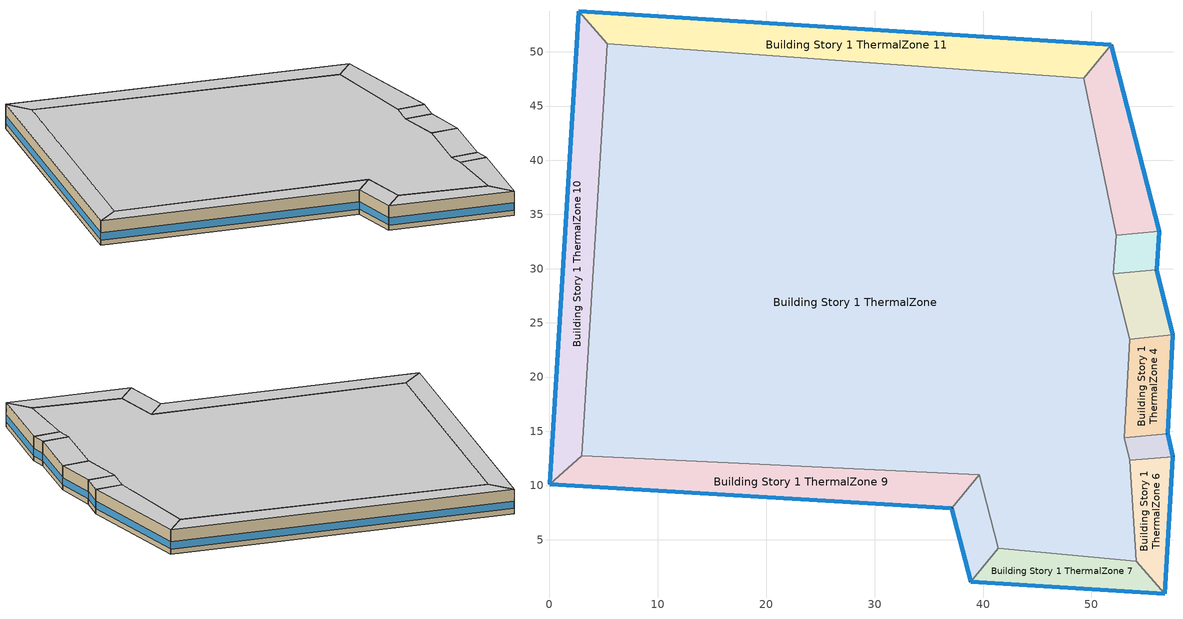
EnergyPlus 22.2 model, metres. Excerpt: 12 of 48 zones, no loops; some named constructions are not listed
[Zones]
Building Story 1 ThermalZone
 floor ground (Typical Insulated Carpeted 8in Slab Floor): 49.28,47.56 52.29,33.07 52.03,29.52 53.54,23.5 53.04,14.41 53.54,12.31 54.12,2.99 41.4,4.2 39.64,10.97 2.99,12.76 5.33,50.75 z0
 wall adiabatic (Typical Interior Wall): 2.99,12.76 39.64,10.97 41.4,4.2 54.12,2.99 53.54,12.31 53.04,14.41 53.54,23.5 52.03,29.52 52.29,33.07 49.28,47.56 5.33,50.75 2.99,12.76 z0:3.6
 ceiling adiabatic (Typical Interior Ceiling): 5.33,50.75 2.99,12.76 39.64,10.97 41.4,4.2 54.12,2.99 53.54,12.31 53.04,14.41 53.54,23.5 52.03,29.52 52.29,33.07 49.28,47.56 z3.6
Building Story 1 ThermalZone 1
 floor ground (Typical Insulated Carpeted 8in Slab Floor): 51.83,50.64 56.27,33.43 52.29,33.07 49.28,47.56 z0
 wall outside (Typical Insulated Steel Framed Exterior Wall R-12.99): 56.27,33.43 51.83,50.64 z0:3.6
 wall adiabatic (Typical Interior Wall): 51.83,50.64 49.28,47.56 52.29,33.07 56.27,33.43 z0:3.6
 window (U 0.55 SHGC 0.25): 56.26,33.45 51.84,50.62 z0.76:1.85
 ceiling adiabatic (Typical Interior Ceiling): 49.28,47.56 52.29,33.07 56.27,33.43 51.83,50.64 z3.6
Building Story 1 ThermalZone 10
 floor ground (Typical Insulated Carpeted 8in Slab Floor): 0,10.11 2.68,53.75 5.33,50.75 2.99,12.76 z0
 wall outside (Typical Insulated Steel Framed Exterior Wall R-12.99): 2.68,53.75 0,10.11 z0:3.6
 wall adiabatic (Typical Interior Wall): 0,10.11 2.99,12.76 5.33,50.75 2.68,53.75 z0:3.6
 window (U 0.55 SHGC 0.25): 2.68,53.73 0,10.13 z0.76:1.84
 ceiling adiabatic (Typical Interior Floor): 2.99,12.76 5.33,50.75 2.68,53.75 0,10.11 z3.6
Building Story 1 ThermalZone 11
 floor ground (Typical Insulated Carpeted 8in Slab Floor): 2.68,53.75 51.83,50.64 49.28,47.56 5.33,50.75 z0
 wall outside (Typical Insulated Steel Framed Exterior Wall R-12.99): 51.83,50.64 2.68,53.75 z0:3.6
 wall adiabatic (Typical Interior Wall): 2.68,53.75 5.33,50.75 49.28,47.56 51.83,50.64 z0:3.6
 window (U 0.55 SHGC 0.25): 51.81,50.65 2.7,53.75 z0.76:1.84
 ceiling adiabatic (Typical Interior Floor): 5.33,50.75 49.28,47.56 51.83,50.64 2.68,53.75 z3.6
Building Story 1 ThermalZone 2
 floor ground (Typical Insulated Carpeted 8in Slab Floor): 56.27,33.43 56.02,29.88 52.03,29.52 52.29,33.07 z0
 wall outside (Typical Insulated Steel Framed Exterior Wall R-12.99): 56.02,29.88 56.27,33.43 z0:3.6
 wall adiabatic (Typical Interior Wall): 56.27,33.43 52.29,33.07 52.03,29.52 56.02,29.88 z0:3.6
 window (U 0.55 SHGC 0.25): 56.02,29.9 56.27,33.4 z0.76:1.86
 ceiling adiabatic (Typical Interior Ceiling): 52.29,33.07 52.03,29.52 56.02,29.88 56.27,33.43 z3.6
Building Story 1 ThermalZone 3
 floor ground (Typical Insulated Carpeted 8in Slab Floor): 56.02,29.88 57.53,23.88 53.54,23.5 52.03,29.52 z0
 wall outside (Typical Insulated Steel Framed Exterior Wall R-12.99): 57.53,23.88 56.02,29.88 z0:3.6
 wall adiabatic (Typical Interior Wall): 56.02,29.88 52.03,29.52 53.54,23.5 57.53,23.88 z0:3.6
 window (U 0.55 SHGC 0.25): 57.52,23.9 56.03,29.85 z0.76:1.85
 ceiling adiabatic (Typical Interior Floor): 52.03,29.52 53.54,23.5 57.53,23.88 56.02,29.88 z3.6
Building Story 1 ThermalZone 4
 floor ground (Typical Insulated Carpeted 8in Slab Floor): 57.53,23.88 57.02,14.77 53.04,14.41 53.54,23.5 z0
 wall outside (Typical Insulated Steel Framed Exterior Wall R-12.99): 57.02,14.77 57.53,23.88 z0:3.6
 wall adiabatic (Typical Interior Wall): 57.53,23.88 53.54,23.5 53.04,14.41 57.02,14.77 z0:3.6
 window (U 0.55 SHGC 0.25): 57.03,14.8 57.52,23.85 z0.76:1.85
 ceiling adiabatic (Typical Interior Floor): 53.54,23.5 53.04,14.41 57.02,14.77 57.53,23.88 z3.6
Building Story 1 ThermalZone 5
 floor ground (Typical Insulated Carpeted 8in Slab Floor): 57.02,14.77 57.53,12.66 53.54,12.31 53.04,14.41 z0
 wall outside (Typical Insulated Steel Framed Exterior Wall R-12.99): 57.53,12.66 57.02,14.77 z0:3.6
 wall adiabatic (Typical Interior Wall): 57.02,14.77 53.04,14.41 53.54,12.31 57.53,12.66 z0:3.6
 window (U 0.55 SHGC 0.25): 57.52,12.69 57.03,14.75 z0.76:1.87
 ceiling adiabatic (Typical Interior Floor): 53.04,14.41 53.54,12.31 57.53,12.66 57.02,14.77 z3.6
Building Story 1 ThermalZone 6
 floor ground (Typical Insulated Carpeted 8in Slab Floor): 57.53,12.66 56.77,0 54.12,2.99 53.54,12.31 z0
 wall outside (Typical Insulated Steel Framed Exterior Wall R-12.99): 56.77,0 57.53,12.66 z0:3.6
 wall adiabatic (Typical Interior Wall): 57.53,12.66 53.54,12.31 54.12,2.99 56.77,0 z0:3.6
 window (U 0.55 SHGC 0.25): 56.77,0.03 57.52,12.64 z0.76:1.85
 ceiling adiabatic (Typical Interior Floor): 53.54,12.31 54.12,2.99 56.77,0 57.53,12.66 z3.6
Building Story 1 ThermalZone 7
 floor ground (Typical Insulated Carpeted 8in Slab Floor): 56.77,0 38.85,1.11 41.4,4.2 54.12,2.99 z0
 wall outside (Typical Insulated Steel Framed Exterior Wall R-12.99): 38.85,1.11 56.77,0 z0:3.6
 wall adiabatic (Typical Interior Wall): 56.77,0 54.12,2.99 41.4,4.2 38.85,1.11 z0:3.6
 window (U 0.55 SHGC 0.25): 38.88,1.11 56.75,0 z0.76:1.85
 ceiling adiabatic (Typical Interior Floor): 54.12,2.99 41.4,4.2 38.85,1.11 56.77,0 z3.6
Building Story 1 ThermalZone 8
 floor ground (Typical Insulated Carpeted 8in Slab Floor): 38.85,1.11 37.09,7.89 39.64,10.97 41.4,4.2 z0
 wall outside (Typical Insulated Steel Framed Exterior Wall R-12.99): 37.09,7.89 38.85,1.11 z0:3.6
 wall adiabatic (Typical Interior Wall): 38.85,1.11 41.4,4.2 39.64,10.97 37.09,7.89 z0:3.6
 window (U 0.55 SHGC 0.25): 37.1,7.86 38.85,1.14 z0.76:1.85
 ceiling adiabatic (Typical Interior Floor): 41.4,4.2 39.64,10.97 37.09,7.89 38.85,1.11 z3.6
Building Story 1 ThermalZone 9
 floor ground (Typical Insulated Carpeted 8in Slab Floor): 37.09,7.89 0,10.11 2.99,12.76 39.64,10.97 z0
 wall outside (Typical Insulated Steel Framed Exterior Wall R-12.99): 0,10.11 37.09,7.89 z0:3.6
 wall adiabatic (Typical Interior Wall): 37.09,7.89 39.64,10.97 2.99,12.76 0,10.11 z0:3.6
 window (U 0.55 SHGC 0.25): 0.03,10.1 37.07,7.89 z0.76:1.84
 ceiling adiabatic (Typical Interior Floor): 39.64,10.97 2.99,12.76 0,10.11 37.09,7.89 z3.6
[Building]
bld_2: Terrain=City
[Site:Location]
Jack Northrop Fld H_CA_USA: Latitude {deg}=41.313; Longitude {deg}=-105.585; Time Zone {hr}=-8; Elevation {m}=21
[Site:GroundTemperature:FCfactorMethod]
January Ground Temperature {C}=18.8; February Ground Temperature {C}=14.3; March Ground Temperature {C}=13.6; April Ground Temperature {C}=13.2; May Ground Temperature {C}=13.3; June Ground Temperature {C}=12.6; July Ground Temperature {C}=15.3; August Ground Temperature {C}=15.6; September Ground Temperature {C}=17.7; October Ground Temperature {C}=19.4; November Ground Temperature {C}=19.7; December Ground Temperature {C}=18.5
[Site:WaterMainsTemperature]
Calculation Method=Correlation; Annual Average Outdoor Air Temperature {C}=8.96667; Maximum Difference In Monthly Average Outdoor Air Temperatures {deltaC}=26.2
[SizingPeriod:DesignDay] Day of Month=21; Dry-Bulb Temperature Range Modifier Type=DefaultMultipliers; Humidity Condition Type=Wetbulb; Barometric Pressure {Pa}=98769; Rain Indicator=No; Snow Indicator=No; Daylight Saving Time Indicator=No; Begin Environment Reset Mode=FullResetAtBeginEnvironment
Name | Month | Day Type | Maximum Dry-Bulb Temperature {C} | Daily Dry-Bulb Temperature Range {deltaC} | Wetbulb or DewPoint at Maximum Dry-Bulb {C} | Wind Speed {m/s} | Wind Direction {deg} | Solar Model Indicator | ASHRAE Clear Sky Optical Depth for Beam Irradiance (taub) | ASHRAE Clear Sky Optical Depth for Diffuse Irradiance (taud) | Sky Clearness
Buffalo Niagara Intl Ap Ann Clg .4% Condns DB=>MWB 1 | 7 | SummerDesignDay | 30.3 | 9.3 | 21.8 | 5.7 | 240 | ASHRAETau | 0.462 | 2.001
Buffalo Niagara Intl Ap Ann Clg .4% Condns WB=>MDB 1 | 7 | SummerDesignDay | 27.8 | 9.3 | 23.8 | 5.7 | 240 | ASHRAETau | 0.462 | 2.001
Buffalo Niagara Intl Ap Ann Htg 99.6% Condns DB 1 | 1 | WinterDesignDay | -16.3 | 0 | -16.3 | 5.1 | 270 | ASHRAEClearSky |  |  | 0
[Material] Thermal Absorptance=0.9; Solar Absorptance=0.7
Name | Roughness | Thickness {m} | Conductivity {W/m-K} | Density {kg/m3} | Specific Heat {J/kg-K} | Visible Absorptance
100mm Normalweight concrete floor | MediumRough | 0.1016 | 2.31045 | 2322 | 832.557 | 0.7
25mm Stucco | Smooth | 0.0254 | 0.72 | 1856 | 840 | 0.7
5/8 in. Gypsum Board | MediumSmooth | 0.0159 | 0.16 | 800 | 1090 | 0.7
8 in. Normalweight Concrete Floor | MediumRough | 0.2032 | 2.31 | 2322 | 832 | 0.7
G01 13mm gypsum board | Smooth | 0.0127 | 0.160031 | 800.001 | 1090.73 | 0.5
[Material:NoMass] Roughness=Smooth; Thermal Absorptance=0.9; Solar Absorptance=0.7
Name | Thermal Resistance {m2-K/W} | Visible Absorptance
CP02 CARPET PAD; Typical Carpet Pad | 0.21648 | 0.8
Typical Insulation R-10.81 | 1.90342 | 0.7
[WindowMaterial:Gas]
Gap_1_W_0_0032: Gas Type=Air; Thickness {m}=0.0032
[WindowMaterial:Glazing] Optical Data Type=SpectralAverage; Infrared Transmittance at Normal Incidence=0; Back Side Infrared Hemispherical Emissivity=0.84; Conductivity {W/m-K}=1; Dirt Correction Factor for Solar and Visible Transmittance=1; Solar Diffusing=No
Name | Thickness {m} | Solar Transmittance at Normal Incidence | Front Side Solar Reflectance at Normal Incidence | Back Side Solar Reflectance at Normal Incidence | Visible Transmittance at Normal Incidence | Front Side Visible Reflectance at Normal Incidence | Back Side Visible Reflectance at Normal Incidence | Front Side Infrared Hemispherical Emissivity
Glass_2022F_LayerAvg | 0.0039 | 0.355897 | 0.394095 | 0.265645 | 0.677694 | 0.042734 | 0.05547 | 0.046
Glass_2175_LayerAvg | 0.0086 | 0.167758 | 0.217606 | 0.437978 | 0.416044 | 0.078729 | 0.10654 | 0.84
[Construction]
Typical Insulated Carpeted 8in Slab Floor: 8 in. Normalweight Concrete Floor, Typical Carpet Pad
Typical Insulated Steel Framed Exterior Wall R-12.99: 25mm Stucco, 5/8 in. Gypsum Board, Typical Insulation R-10.81, 5/8 in. Gypsum Board
Typical Interior Ceiling: CP02 CARPET PAD, 100mm Normalweight concrete floor
Typical Interior Floor: 100mm Normalweight concrete floor, CP02 CARPET PAD
Typical Interior Wall: G01 13mm gypsum board, G01 13mm gypsum board
U 0.55 SHGC 0.25: Glass_2175_LayerAvg, Gap_1_W_0_0032, Glass_2022F_LayerAvg
[Zone] Multiplier=1; Part of Total Floor Area=Yes
Building Story 1 ThermalZone; Building Story 1 ThermalZone 1; Building Story 1 ThermalZone 10; Building Story 1 ThermalZone 11; Building Story 1 ThermalZone 2; Building Story 1 ThermalZone 3; Building Story 1 ThermalZone 4; Building Story 1 ThermalZone 5; Building Story 1 ThermalZone 6; Building Story 1 ThermalZone 7; Building Story 1 ThermalZone 8; Building Story 1 ThermalZone 9
[Space] Space Type=Story Ground Blended Space Type
Name | Zone
Building Story 1 Space | Building Story 1 ThermalZone
Building Story 1 Space 1 | Building Story 1 ThermalZone 1
Building Story 1 Space 10 | Building Story 1 ThermalZone 10
Building Story 1 Space 11 | Building Story 1 ThermalZone 11
Building Story 1 Space 2 | Building Story 1 ThermalZone 2
Building Story 1 Space 3 | Building Story 1 ThermalZone 3
Building Story 1 Space 4 | Building Story 1 ThermalZone 4
Building Story 1 Space 5 | Building Story 1 ThermalZone 5
Building Story 1 Space 6 | Building Story 1 ThermalZone 6
Building Story 1 Space 7 | Building Story 1 ThermalZone 7
Building Story 1 Space 8 | Building Story 1 ThermalZone 8
Building Story 1 Space 9 | Building Story 1 ThermalZone 9
[InternalMass] Construction=InteriorFurnishings 1
Name | Zone or ZoneList | Space or SpaceList | Surface Area {m2}
Building Story 1 Space 3 Office OfficeLarge Data Center A  - Story Ground Mass; Building Story 1 Space 3 Office OfficeLarge Data Center C  - Story Ground Mass | Building Story 1 ThermalZone 3 | Building Story 1 Space 3 | 0.0823545
Building Story 1 Space Office OfficeLarge Data Center A  - Story Ground Mass; Building Story 1 Space Office OfficeLarge Data Center C  - Story Ground Mass | Building Story 1 ThermalZone | Building Story 1 Space | 6.37183
Building Story 1 Space 1 Office OfficeLarge Data Center A  - Story Ground Mass; Building Story 1 Space 1 Office OfficeLarge Data Center C  - Story Ground Mass | Building Story 1 ThermalZone 1 | Building Story 1 Space 1 | 0.195594
Building Story 1 Space 2 Office OfficeLarge Data Center A  - Story Ground Mass; Building Story 1 Space 2 Office OfficeLarge Data Center C  - Story Ground Mass | Building Story 1 ThermalZone 2 | Building Story 1 Space 2 | 0.0472072
Building Story 1 Space 6 Office OfficeLarge Data Center A  - Story Ground Mass; Building Story 1 Space 6 Office OfficeLarge Data Center C  - Story Ground Mass | Building Story 1 ThermalZone 6 | Building Story 1 Space 6 | 0.122954
Building Story 1 Space 5 Office OfficeLarge Data Center A  - Story Ground Mass; Building Story 1 Space 5 Office OfficeLarge Data Center C  - Story Ground Mass | Building Story 1 ThermalZone 5 | Building Story 1 Space 5 | 0.0287965
Building Story 1 Space 4 Office OfficeLarge Data Center A  - Story Ground Mass; Building Story 1 Space 4 Office OfficeLarge Data Center C  - Story Ground Mass | Building Story 1 ThermalZone 4 | Building Story 1 Space 4 | 0.121124
Building Story 1 Space 7 Office OfficeLarge Data Center A  - Story Ground Mass; Building Story 1 Space 7 Office OfficeLarge Data Center C  - Story Ground Mass | Building Story 1 ThermalZone 7 | Building Story 1 Space 7 | 0.156379
Building Story 1 Space 8 Office OfficeLarge Data Center A  - Story Ground Mass; Building Story 1 Space 8 Office OfficeLarge Data Center C  - Story Ground Mass | Building Story 1 ThermalZone 8 | Building Story 1 Space 8 | 0.0761754
Building Story 1 Space 9 Office OfficeLarge Data Center A  - Story Ground Mass; Building Story 1 Space 9 Office OfficeLarge Data Center C  - Story Ground Mass | Building Story 1 ThermalZone 9 | Building Story 1 Space 9 | 0.37436
Building Story 1 Space 10 Office OfficeLarge Data Center A  - Story Ground Mass; Building Story 1 Space 10 Office OfficeLarge Data Center C  - Story Ground Mass | Building Story 1 ThermalZone 10 | Building Story 1 Space 10 | 0.38848
Building Story 1 Space 11 Office OfficeLarge Data Center A  - Story Ground Mass; Building Story 1 Space 11 Office OfficeLarge Data Center C  - Story Ground Mass | Building Story 1 ThermalZone 11 | Building Story 1 Space 11 | 0.47531
Building Story 1 Space 3 Office OfficeLarge Data Center B  - Story Ground Mass | Building Story 1 ThermalZone 3 | Building Story 1 Space 3 | 0.572307
Building Story 1 Space Office OfficeLarge Data Center B  - Story Ground Mass | Building Story 1 ThermalZone | Building Story 1 Space | 44.2798
Building Story 1 Space 1 Office OfficeLarge Data Center B  - Story Ground Mass | Building Story 1 ThermalZone 1 | Building Story 1 Space 1 | 1.35924
Building Story 1 Space 2 Office OfficeLarge Data Center B  - Story Ground Mass | Building Story 1 ThermalZone 2 | Building Story 1 Space 2 | 0.328057
Building Story 1 Space 6 Office OfficeLarge Data Center B  - Story Ground Mass | Building Story 1 ThermalZone 6 | Building Story 1 Space 6 | 0.854446
Building Story 1 Space 5 Office OfficeLarge Data Center B  - Story Ground Mass | Building Story 1 ThermalZone 5 | Building Story 1 Space 5 | 0.200116
Building Story 1 Space 4 Office OfficeLarge Data Center B  - Story Ground Mass | Building Story 1 ThermalZone 4 | Building Story 1 Space 4 | 0.841731
Building Story 1 Space 7 Office OfficeLarge Data Center B  - Story Ground Mass | Building Story 1 ThermalZone 7 | Building Story 1 Space 7 | 1.08673
Building Story 1 Space 8 Office OfficeLarge Data Center B  - Story Ground Mass | Building Story 1 ThermalZone 8 | Building Story 1 Space 8 | 0.529366
Building Story 1 Space 9 Office OfficeLarge Data Center B  - Story Ground Mass | Building Story 1 ThermalZone 9 | Building Story 1 Space 9 | 2.60154
Building Story 1 Space 10 Office OfficeLarge Data Center B  - Story Ground Mass | Building Story 1 ThermalZone 10 | Building Story 1 Space 10 | 2.69966
Building Story 1 Space 11 Office OfficeLarge Data Center B  - Story Ground Mass | Building Story 1 ThermalZone 11 | Building Story 1 Space 11 | 3.30308
Building Story 1 Space 3 Office OfficeLarge Main Data Center A  - Story Ground Mass; Building Story 1 Space 3 Office OfficeLarge Main Data Center C  - Story Ground Mass | Building Story 1 ThermalZone 3 | Building Story 1 Space 3 | 0.148063
Building Story 1 Space Office OfficeLarge Main Data Center A  - Story Ground Mass; Building Story 1 Space Office OfficeLarge Main Data Center C  - Story Ground Mass | Building Story 1 ThermalZone | Building Story 1 Space | 11.4557
Building Story 1 Space 1 Office OfficeLarge Main Data Center A  - Story Ground Mass; Building Story 1 Space 1 Office OfficeLarge Main Data Center C  - Story Ground Mass | Building Story 1 ThermalZone 1 | Building Story 1 Space 1 | 0.351652
Building Story 1 Space 2 Office OfficeLarge Main Data Center A  - Story Ground Mass; Building Story 1 Space 2 Office OfficeLarge Main Data Center C  - Story Ground Mass | Building Story 1 ThermalZone 2 | Building Story 1 Space 2 | 0.0848725
Building Story 1 Space 6 Office OfficeLarge Main Data Center A  - Story Ground Mass; Building Story 1 Space 6 Office OfficeLarge Main Data Center C  - Story Ground Mass | Building Story 1 ThermalZone 6 | Building Story 1 Space 6 | 0.221056
Building Story 1 Space 5 Office OfficeLarge Main Data Center A  - Story Ground Mass; Building Story 1 Space 5 Office OfficeLarge Main Data Center C  - Story Ground Mass | Building Story 1 ThermalZone 5 | Building Story 1 Space 5 | 0.0517724
Building Story 1 Space 4 Office OfficeLarge Main Data Center A  - Story Ground Mass; Building Story 1 Space 4 Office OfficeLarge Main Data Center C  - Story Ground Mass | Building Story 1 ThermalZone 4 | Building Story 1 Space 4 | 0.217766
Building Story 1 Space 7 Office OfficeLarge Main Data Center A  - Story Ground Mass; Building Story 1 Space 7 Office OfficeLarge Main Data Center C  - Story Ground Mass | Building Story 1 ThermalZone 7 | Building Story 1 Space 7 | 0.28115
Building Story 1 Space 8 Office OfficeLarge Main Data Center A  - Story Ground Mass; Building Story 1 Space 8 Office OfficeLarge Main Data Center C  - Story Ground Mass | Building Story 1 ThermalZone 8 | Building Story 1 Space 8 | 0.136954
Building Story 1 Space 9 Office OfficeLarge Main Data Center A  - Story Ground Mass; Building Story 1 Space 9 Office OfficeLarge Main Data Center C  - Story Ground Mass | Building Story 1 ThermalZone 9 | Building Story 1 Space 9 | 0.673052
Building Story 1 Space 10 Office OfficeLarge Main Data Center A  - Story Ground Mass; Building Story 1 Space 10 Office OfficeLarge Main Data Center C  - Story Ground Mass | Building Story 1 ThermalZone 10 | Building Story 1 Space 10 | 0.698437
Building Story 1 Space 11 Office OfficeLarge Main Data Center A  - Story Ground Mass; Building Story 1 Space 11 Office OfficeLarge Main Data Center C  - Story Ground Mass | Building Story 1 ThermalZone 11 | Building Story 1 Space 11 | 0.854547
Building Story 1 Space 3 Office OfficeLarge Main Data Center B  - Story Ground Mass | Building Story 1 ThermalZone 3 | Building Story 1 Space 3 | 1.02893
Building Story 1 Space Office OfficeLarge Main Data Center B  - Story Ground Mass | Building Story 1 ThermalZone | Building Story 1 Space | 79.6094
Building Story 1 Space 1 Office OfficeLarge Main Data Center B  - Story Ground Mass | Building Story 1 ThermalZone 1 | Building Story 1 Space 1 | 2.44374
Building Story 1 Space 2 Office OfficeLarge Main Data Center B  - Story Ground Mass | Building Story 1 ThermalZone 2 | Building Story 1 Space 2 | 0.589805
Building Story 1 Space 6 Office OfficeLarge Main Data Center B  - Story Ground Mass | Building Story 1 ThermalZone 6 | Building Story 1 Space 6 | 1.53619
Building Story 1 Space 5 Office OfficeLarge Main Data Center B  - Story Ground Mass | Building Story 1 ThermalZone 5 | Building Story 1 Space 5 | 0.359782
Building Story 1 Space 4 Office OfficeLarge Main Data Center B  - Story Ground Mass | Building Story 1 ThermalZone 4 | Building Story 1 Space 4 | 1.51332
Building Story 1 Space 7 Office OfficeLarge Main Data Center B  - Story Ground Mass | Building Story 1 ThermalZone 7 | Building Story 1 Space 7 | 1.95379
Building Story 1 Space 8 Office OfficeLarge Main Data Center B  - Story Ground Mass | Building Story 1 ThermalZone 8 | Building Story 1 Space 8 | 0.951732
Building Story 1 Space 9 Office OfficeLarge Main Data Center B  - Story Ground Mass | Building Story 1 ThermalZone 9 | Building Story 1 Space 9 | 4.67724
Building Story 1 Space 10 Office OfficeLarge Main Data Center B  - Story Ground Mass | Building Story 1 ThermalZone 10 | Building Story 1 Space 10 | 4.85365
Building Story 1 Space 11 Office OfficeLarge Main Data Center B  - Story Ground Mass | Building Story 1 ThermalZone 11 | Building Story 1 Space 11 | 5.93851
Building Story 1 Space 3 SecondarySchool Auditorium A  - Story Ground Mass; Building Story 1 Space 3 SecondarySchool Auditorium C  - Story Ground Mass | Building Story 1 ThermalZone 3 | Building Story 1 Space 3 | 0.66234
Building Story 1 Space SecondarySchool Auditorium A  - Story Ground Mass; Building Story 1 Space SecondarySchool Auditorium C  - Story Ground Mass | Building Story 1 ThermalZone | Building Story 1 Space | 51.2457
Building Story 1 Space 1 SecondarySchool Auditorium A  - Story Ground Mass; Building Story 1 Space 1 SecondarySchool Auditorium C  - Story Ground Mass | Building Story 1 ThermalZone 1 | Building Story 1 Space 1 | 1.57307
Building Story 1 Space 2 SecondarySchool Auditorium A  - Story Ground Mass; Building Story 1 Space 2 SecondarySchool Auditorium C  - Story Ground Mass | Building Story 1 ThermalZone 2 | Building Story 1 Space 2 | 0.379666
Building Story 1 Space 6 SecondarySchool Auditorium A  - Story Ground Mass; Building Story 1 Space 6 SecondarySchool Auditorium C  - Story Ground Mass | Building Story 1 ThermalZone 6 | Building Story 1 Space 6 | 0.988866
Building Story 1 Space 5 SecondarySchool Auditorium A  - Story Ground Mass; Building Story 1 Space 5 SecondarySchool Auditorium C  - Story Ground Mass | Building Story 1 ThermalZone 5 | Building Story 1 Space 5 | 0.231597
Building Story 1 Space 4 SecondarySchool Auditorium A  - Story Ground Mass; Building Story 1 Space 4 SecondarySchool Auditorium C  - Story Ground Mass | Building Story 1 ThermalZone 4 | Building Story 1 Space 4 | 0.97415
Building Story 1 Space 7 SecondarySchool Auditorium A  - Story Ground Mass; Building Story 1 Space 7 SecondarySchool Auditorium C  - Story Ground Mass | Building Story 1 ThermalZone 7 | Building Story 1 Space 7 | 1.25769
Building Story 1 Space 8 SecondarySchool Auditorium A  - Story Ground Mass; Building Story 1 Space 8 SecondarySchool Auditorium C  - Story Ground Mass | Building Story 1 ThermalZone 8 | Building Story 1 Space 8 | 0.612644
Building Story 1 Space 9 SecondarySchool Auditorium A  - Story Ground Mass; Building Story 1 Space 9 SecondarySchool Auditorium C  - Story Ground Mass | Building Story 1 ThermalZone 9 | Building Story 1 Space 9 | 3.01081
Building Story 1 Space 10 SecondarySchool Auditorium A  - Story Ground Mass; Building Story 1 Space 10 SecondarySchool Auditorium C  - Story Ground Mass | Building Story 1 ThermalZone 10 | Building Story 1 Space 10 | 3.12437
Building Story 1 Space 11 SecondarySchool Auditorium A  - Story Ground Mass; Building Story 1 Space 11 SecondarySchool Auditorium C  - Story Ground Mass | Building Story 1 ThermalZone 11 | Building Story 1 Space 11 | 3.82271
Building Story 1 Space 3 SecondarySchool Auditorium B  - Story Ground Mass | Building Story 1 ThermalZone 3 | Building Story 1 Space 3 | 4.60281
Building Story 1 Space SecondarySchool Auditorium B  - Story Ground Mass | Building Story 1 ThermalZone | Building Story 1 Space | 356.122
Building Story 1 Space 1 SecondarySchool Auditorium B  - Story Ground Mass | Building Story 1 ThermalZone 1 | Building Story 1 Space 1 | 10.9318
Building Story 1 Space 2 SecondarySchool Auditorium B  - Story Ground Mass | Building Story 1 ThermalZone 2 | Building Story 1 Space 2 | 2.63842
Building Story 1 Space 6 SecondarySchool Auditorium B  - Story Ground Mass | Building Story 1 ThermalZone 6 | Building Story 1 Space 6 | 6.87193
Building Story 1 Space 5 SecondarySchool Auditorium B  - Story Ground Mass | Building Story 1 ThermalZone 5 | Building Story 1 Space 5 | 1.60944
Building Story 1 Space 4 SecondarySchool Auditorium B  - Story Ground Mass | Building Story 1 ThermalZone 4 | Building Story 1 Space 4 | 6.76967
Building Story 1 Space 7 SecondarySchool Auditorium B  - Story Ground Mass | Building Story 1 ThermalZone 7 | Building Story 1 Space 7 | 8.74005
Building Story 1 Space 8 SecondarySchool Auditorium B  - Story Ground Mass | Building Story 1 ThermalZone 8 | Building Story 1 Space 8 | 4.25745
Building Story 1 Space 9 SecondarySchool Auditorium B  - Story Ground Mass | Building Story 1 ThermalZone 9 | Building Story 1 Space 9 | 20.923
Building Story 1 Space 10 SecondarySchool Auditorium B  - Story Ground Mass | Building Story 1 ThermalZone 10 | Building Story 1 Space 10 | 21.7122
Building Story 1 Space 11 SecondarySchool Auditorium B  - Story Ground Mass | Building Story 1 ThermalZone 11 | Building Story 1 Space 11 | 26.5652
Building Story 1 Space 3 SecondarySchool Cafeteria A  - Story Ground Mass; Building Story 1 Space 3 SecondarySchool Cafeteria C  - Story Ground Mass | Building Story 1 ThermalZone 3 | Building Story 1 Space 3 | 0.419219
Building Story 1 Space SecondarySchool Cafeteria A  - Story Ground Mass; Building Story 1 Space SecondarySchool Cafeteria C  - Story Ground Mass | Building Story 1 ThermalZone | Building Story 1 Space | 32.4353
Building Story 1 Space 1 SecondarySchool Cafeteria A  - Story Ground Mass; Building Story 1 Space 1 SecondarySchool Cafeteria C  - Story Ground Mass | Building Story 1 ThermalZone 1 | Building Story 1 Space 1 | 0.995654
Building Story 1 Space 2 SecondarySchool Cafeteria A  - Story Ground Mass; Building Story 1 Space 2 SecondarySchool Cafeteria C  - Story Ground Mass | Building Story 1 ThermalZone 2 | Building Story 1 Space 2 | 0.240305
Building Story 1 Space 6 SecondarySchool Cafeteria A  - Story Ground Mass; Building Story 1 Space 6 SecondarySchool Cafeteria C  - Story Ground Mass | Building Story 1 ThermalZone 6 | Building Story 1 Space 6 | 0.625889
Building Story 1 Space 5 SecondarySchool Cafeteria A  - Story Ground Mass; Building Story 1 Space 5 SecondarySchool Cafeteria C  - Story Ground Mass | Building Story 1 ThermalZone 5 | Building Story 1 Space 5 | 0.146586
Building Story 1 Space 4 SecondarySchool Cafeteria A  - Story Ground Mass; Building Story 1 Space 4 SecondarySchool Cafeteria C  - Story Ground Mass | Building Story 1 ThermalZone 4 | Building Story 1 Space 4 | 0.616575
Building Story 1 Space 7 SecondarySchool Cafeteria A  - Story Ground Mass; Building Story 1 Space 7 SecondarySchool Cafeteria C  - Story Ground Mass | Building Story 1 ThermalZone 7 | Building Story 1 Space 7 | 0.796036
Building Story 1 Space 8 SecondarySchool Cafeteria A  - Story Ground Mass; Building Story 1 Space 8 SecondarySchool Cafeteria C  - Story Ground Mass | Building Story 1 ThermalZone 8 | Building Story 1 Space 8 | 0.387765
Building Story 1 Space 9 SecondarySchool Cafeteria A  - Story Ground Mass; Building Story 1 Space 9 SecondarySchool Cafeteria C  - Story Ground Mass | Building Story 1 ThermalZone 9 | Building Story 1 Space 9 | 1.90565
Building Story 1 Space 10 SecondarySchool Cafeteria A  - Story Ground Mass; Building Story 1 Space 10 SecondarySchool Cafeteria C  - Story Ground Mass | Building Story 1 ThermalZone 10 | Building Story 1 Space 10 | 1.97753
Building Story 1 Space 11 SecondarySchool Cafeteria A  - Story Ground Mass; Building Story 1 Space 11 SecondarySchool Cafeteria C  - Story Ground Mass | Building Story 1 ThermalZone 11 | Building Story 1 Space 11 | 2.41953
Building Story 1 Space 3 SecondarySchool Cafeteria B  - Story Ground Mass | Building Story 1 ThermalZone 3 | Building Story 1 Space 3 | 2.91328
Building Story 1 Space SecondarySchool Cafeteria B  - Story Ground Mass | Building Story 1 ThermalZone | Building Story 1 Space | 225.403
Building Story 1 Space 1 SecondarySchool Cafeteria B  - Story Ground Mass | Building Story 1 ThermalZone 1 | Building Story 1 Space 1 | 6.91911
Building Story 1 Space 2 SecondarySchool Cafeteria B  - Story Ground Mass | Building Story 1 ThermalZone 2 | Building Story 1 Space 2 | 1.66995
Building Story 1 Space 6 SecondarySchool Cafeteria B  - Story Ground Mass | Building Story 1 ThermalZone 6 | Building Story 1 Space 6 | 4.3495
Building Story 1 Space 5 SecondarySchool Cafeteria B  - Story Ground Mass | Building Story 1 ThermalZone 5 | Building Story 1 Space 5 | 1.01867
Building Story 1 Space 4 SecondarySchool Cafeteria B  - Story Ground Mass | Building Story 1 ThermalZone 4 | Building Story 1 Space 4 | 4.28477
Building Story 1 Space 7 SecondarySchool Cafeteria B  - Story Ground Mass | Building Story 1 ThermalZone 7 | Building Story 1 Space 7 | 5.5319
Building Story 1 Space 8 SecondarySchool Cafeteria B  - Story Ground Mass | Building Story 1 ThermalZone 8 | Building Story 1 Space 8 | 2.6947
Building Story 1 Space 9 SecondarySchool Cafeteria B  - Story Ground Mass | Building Story 1 ThermalZone 9 | Building Story 1 Space 9 | 13.243
Building Story 1 Space 10 SecondarySchool Cafeteria B  - Story Ground Mass | Building Story 1 ThermalZone 10 | Building Story 1 Space 10 | 13.7424
Building Story 1 Space 11 SecondarySchool Cafeteria B  - Story Ground Mass | Building Story 1 ThermalZone 11 | Building Story 1 Space 11 | 16.8141
Building Story 1 Space 3 SecondarySchool ComputerRoom A  - Story Ground Mass; Building Story 1 Space 3 SecondarySchool ComputerRoom C  - Story Ground Mass | Building Story 1 ThermalZone 3 | Building Story 1 Space 3 | 0.64
Building Story 1 Space SecondarySchool ComputerRoom A  - Story Ground Mass; Building Story 1 Space SecondarySchool ComputerRoom C  - Story Ground Mass | Building Story 1 ThermalZone | Building Story 1 Space | 49.5172
Building Story 1 Space 1 SecondarySchool ComputerRoom A  - Story Ground Mass; Building Story 1 Space 1 SecondarySchool ComputerRoom C  - Story Ground Mass | Building Story 1 ThermalZone 1 | Building Story 1 Space 1 | 1.52001
Building Story 1 Space 2 SecondarySchool ComputerRoom A  - Story Ground Mass; Building Story 1 Space 2 SecondarySchool ComputerRoom C  - Story Ground Mass | Building Story 1 ThermalZone 2 | Building Story 1 Space 2 | 0.36686
Building Story 1 Space 6 SecondarySchool ComputerRoom A  - Story Ground Mass; Building Story 1 Space 6 SecondarySchool ComputerRoom C  - Story Ground Mass | Building Story 1 ThermalZone 6 | Building Story 1 Space 6 | 0.955511
Building Story 1 Space 5 SecondarySchool ComputerRoom A  - Story Ground Mass; Building Story 1 Space 5 SecondarySchool ComputerRoom C  - Story Ground Mass | Building Story 1 ThermalZone 5 | Building Story 1 Space 5 | 0.223785
Building Story 1 Space 4 SecondarySchool ComputerRoom A  - Story Ground Mass; Building Story 1 Space 4 SecondarySchool ComputerRoom C  - Story Ground Mass | Building Story 1 ThermalZone 4 | Building Story 1 Space 4 | 0.941292
Building Story 1 Space 7 SecondarySchool ComputerRoom A  - Story Ground Mass; Building Story 1 Space 7 SecondarySchool ComputerRoom C  - Story Ground Mass | Building Story 1 ThermalZone 7 | Building Story 1 Space 7 | 1.21526
Building Story 1 Space 8 SecondarySchool ComputerRoom A  - Story Ground Mass; Building Story 1 Space 8 SecondarySchool ComputerRoom C  - Story Ground Mass | Building Story 1 ThermalZone 8 | Building Story 1 Space 8 | 0.59198
Building Story 1 Space 9 SecondarySchool ComputerRoom A  - Story Ground Mass; Building Story 1 Space 9 SecondarySchool ComputerRoom C  - Story Ground Mass | Building Story 1 ThermalZone 9 | Building Story 1 Space 9 | 2.90926
Building Story 1 Space 10 SecondarySchool ComputerRoom A  - Story Ground Mass; Building Story 1 Space 10 SecondarySchool ComputerRoom C  - Story Ground Mass | Building Story 1 ThermalZone 10 | Building Story 1 Space 10 | 3.01898
Building Story 1 Space 11 SecondarySchool ComputerRoom A  - Story Ground Mass; Building Story 1 Space 11 SecondarySchool ComputerRoom C  - Story Ground Mass | Building Story 1 ThermalZone 11 | Building Story 1 Space 11 | 3.69377
Building Story 1 Space 3 SecondarySchool ComputerRoom B  - Story Ground Mass | Building Story 1 ThermalZone 3 | Building Story 1 Space 3 | 4.44755
Building Story 1 Space SecondarySchool ComputerRoom B  - Story Ground Mass | Building Story 1 ThermalZone | Building Story 1 Space | 344.11
Building Story 1 Space 1 SecondarySchool ComputerRoom B  - Story Ground Mass | Building Story 1 ThermalZone 1 | Building Story 1 Space 1 | 10.563
Building Story 1 Space 2 SecondarySchool ComputerRoom B  - Story Ground Mass | Building Story 1 ThermalZone 2 | Building Story 1 Space 2 | 2.54942
Building Story 1 Space 6 SecondarySchool ComputerRoom B  - Story Ground Mass | Building Story 1 ThermalZone 6 | Building Story 1 Space 6 | 6.64014
Building Story 1 Space 5 SecondarySchool ComputerRoom B  - Story Ground Mass | Building Story 1 ThermalZone 5 | Building Story 1 Space 5 | 1.55515
Building Story 1 Space 4 SecondarySchool ComputerRoom B  - Story Ground Mass | Building Story 1 ThermalZone 4 | Building Story 1 Space 4 | 6.54132
Building Story 1 Space 7 SecondarySchool ComputerRoom B  - Story Ground Mass | Building Story 1 ThermalZone 7 | Building Story 1 Space 7 | 8.44525
Building Story 1 Space 8 SecondarySchool ComputerRoom B  - Story Ground Mass | Building Story 1 ThermalZone 8 | Building Story 1 Space 8 | 4.11385
Building Story 1 Space 9 SecondarySchool ComputerRoom B  - Story Ground Mass | Building Story 1 ThermalZone 9 | Building Story 1 Space 9 | 20.2173
Building Story 1 Space 10 SecondarySchool ComputerRoom B  - Story Ground Mass | Building Story 1 ThermalZone 10 | Building Story 1 Space 10 | 20.9798
Building Story 1 Space 11 SecondarySchool ComputerRoom B  - Story Ground Mass | Building Story 1 ThermalZone 11 | Building Story 1 Space 11 | 25.6691
Building Story 1 Space 3 SecondarySchool Gym A  - Story Ground Mass; Building Story 1 Space 3 SecondarySchool Gym C  - Story Ground Mass | Building Story 1 ThermalZone 3 | Building Story 1 Space 3 | 0.672779
Building Story 1 Space SecondarySchool Gym A  - Story Ground Mass; Building Story 1 Space SecondarySchool Gym C  - Story Ground Mass | Building Story 1 ThermalZone | Building Story 1 Space | 52.0534
Building Story 1 Space 1 SecondarySchool Gym A  - Story Ground Mass; Building Story 1 Space 1 SecondarySchool Gym C  - Story Ground Mass | Building Story 1 ThermalZone 1 | Building Story 1 Space 1 | 1.59786
Building Story 1 Space 2 SecondarySchool Gym A  - Story Ground Mass; Building Story 1 Space 2 SecondarySchool Gym C  - Story Ground Mass | Building Story 1 ThermalZone 2 | Building Story 1 Space 2 | 0.38565
Building Story 1 Space 6 SecondarySchool Gym A  - Story Ground Mass; Building Story 1 Space 6 SecondarySchool Gym C  - Story Ground Mass | Building Story 1 ThermalZone 6 | Building Story 1 Space 6 | 1.00445
Building Story 1 Space 5 SecondarySchool Gym A  - Story Ground Mass; Building Story 1 Space 5 SecondarySchool Gym C  - Story Ground Mass | Building Story 1 ThermalZone 5 | Building Story 1 Space 5 | 0.235247
Building Story 1 Space 4 SecondarySchool Gym A  - Story Ground Mass; Building Story 1 Space 4 SecondarySchool Gym C  - Story Ground Mass | Building Story 1 ThermalZone 4 | Building Story 1 Space 4 | 0.989503
Building Story 1 Space 7 SecondarySchool Gym A  - Story Ground Mass; Building Story 1 Space 7 SecondarySchool Gym C  - Story Ground Mass | Building Story 1 ThermalZone 7 | Building Story 1 Space 7 | 1.27751
Building Story 1 Space 8 SecondarySchool Gym A  - Story Ground Mass; Building Story 1 Space 8 SecondarySchool Gym C  - Story Ground Mass | Building Story 1 ThermalZone 8 | Building Story 1 Space 8 | 0.6223
Building Story 1 Space 9 SecondarySchool Gym A  - Story Ground Mass; Building Story 1 Space 9 SecondarySchool Gym C  - Story Ground Mass | Building Story 1 ThermalZone 9 | Building Story 1 Space 9 | 3.05826
Building Story 1 Space 10 SecondarySchool Gym A  - Story Ground Mass; Building Story 1 Space 10 SecondarySchool Gym C  - Story Ground Mass | Building Story 1 ThermalZone 10 | Building Story 1 Space 10 | 3.17361
Building Story 1 Space 11 SecondarySchool Gym A  - Story Ground Mass; Building Story 1 Space 11 SecondarySchool Gym C  - Story Ground Mass | Building Story 1 ThermalZone 11 | Building Story 1 Space 11 | 3.88296
Building Story 1 Space 3 SecondarySchool Gym A end_a - Story Ground Mass; Building Story 1 Space 3 SecondarySchool Gym C end_a - Story Ground Mass | Building Story 1 ThermalZone 3 | Building Story 1 Space 3 | 0.407905
Building Story 1 Space SecondarySchool Gym A end_a - Story Ground Mass; Building Story 1 Space SecondarySchool Gym C end_a - Story Ground Mass | Building Story 1 ThermalZone | Building Story 1 Space | 31.5599
Building Story 1 Space 1 SecondarySchool Gym A end_a - Story Ground Mass; Building Story 1 Space 1 SecondarySchool Gym C end_a - Story Ground Mass | Building Story 1 ThermalZone 1 | Building Story 1 Space 1 | 0.968782
Building Story 1 Space 2 SecondarySchool Gym A end_a - Story Ground Mass; Building Story 1 Space 2 SecondarySchool Gym C end_a - Story Ground Mass | Building Story 1 ThermalZone 2 | Building Story 1 Space 2 | 0.233819
Building Story 1 Space 6 SecondarySchool Gym A end_a - Story Ground Mass; Building Story 1 Space 6 SecondarySchool Gym C end_a - Story Ground Mass | Building Story 1 ThermalZone 6 | Building Story 1 Space 6 | 0.608997
Building Story 1 Space 5 SecondarySchool Gym A end_a - Story Ground Mass; Building Story 1 Space 5 SecondarySchool Gym C end_a - Story Ground Mass | Building Story 1 ThermalZone 5 | Building Story 1 Space 5 | 0.14263
Building Story 1 Space 4 SecondarySchool Gym A end_a - Story Ground Mass; Building Story 1 Space 4 SecondarySchool Gym C end_a - Story Ground Mass | Building Story 1 ThermalZone 4 | Building Story 1 Space 4 | 0.599934
Building Story 1 Space 7 SecondarySchool Gym A end_a - Story Ground Mass; Building Story 1 Space 7 SecondarySchool Gym C end_a - Story Ground Mass | Building Story 1 ThermalZone 7 | Building Story 1 Space 7 | 0.774551
Building Story 1 Space 8 SecondarySchool Gym A end_a - Story Ground Mass; Building Story 1 Space 8 SecondarySchool Gym C end_a - Story Ground Mass | Building Story 1 ThermalZone 8 | Building Story 1 Space 8 | 0.377299
Building Story 1 Space 9 SecondarySchool Gym A end_a - Story Ground Mass; Building Story 1 Space 9 SecondarySchool Gym C end_a - Story Ground Mass | Building Story 1 ThermalZone 9 | Building Story 1 Space 9 | 1.85422
Building Story 1 Space 10 SecondarySchool Gym A end_a - Story Ground Mass; Building Story 1 Space 10 SecondarySchool Gym C end_a - Story Ground Mass | Building Story 1 ThermalZone 10 | Building Story 1 Space 10 | 1.92415
Building Story 1 Space 11 SecondarySchool Gym A end_a - Story Ground Mass; Building Story 1 Space 11 SecondarySchool Gym C end_a - Story Ground Mass | Building Story 1 ThermalZone 11 | Building Story 1 Space 11 | 2.35423
Building Story 1 Space 3 SecondarySchool Gym B  - Story Ground Mass | Building Story 1 ThermalZone 3 | Building Story 1 Space 3 | 4.67535
Building Story 1 Space SecondarySchool Gym B  - Story Ground Mass | Building Story 1 ThermalZone | Building Story 1 Space | 361.735
Building Story 1 Space 1 SecondarySchool Gym B  - Story Ground Mass | Building Story 1 ThermalZone 1 | Building Story 1 Space 1 | 11.104
Building Story 1 Space 2 SecondarySchool Gym B  - Story Ground Mass | Building Story 1 ThermalZone 2 | Building Story 1 Space 2 | 2.68
Building Story 1 Space 6 SecondarySchool Gym B  - Story Ground Mass | Building Story 1 ThermalZone 6 | Building Story 1 Space 6 | 6.98023
Building Story 1 Space 5 SecondarySchool Gym B  - Story Ground Mass | Building Story 1 ThermalZone 5 | Building Story 1 Space 5 | 1.6348
Building Story 1 Space 4 SecondarySchool Gym B  - Story Ground Mass | Building Story 1 ThermalZone 4 | Building Story 1 Space 4 | 6.87635
Building Story 1 Space 7 SecondarySchool Gym B  - Story Ground Mass | Building Story 1 ThermalZone 7 | Building Story 1 Space 7 | 8.87779
Building Story 1 Space 8 SecondarySchool Gym B  - Story Ground Mass | Building Story 1 ThermalZone 8 | Building Story 1 Space 8 | 4.32455
Building Story 1 Space 9 SecondarySchool Gym B  - Story Ground Mass | Building Story 1 ThermalZone 9 | Building Story 1 Space 9 | 21.2528
Building Story 1 Space 10 SecondarySchool Gym B  - Story Ground Mass | Building Story 1 ThermalZone 10 | Building Story 1 Space 10 | 22.0544
Building Story 1 Space 11 SecondarySchool Gym B  - Story Ground Mass | Building Story 1 ThermalZone 11 | Building Story 1 Space 11 | 26.9838
Building Story 1 Space 3 SecondarySchool Gym B end_a - Story Ground Mass | Building Story 1 ThermalZone 3 | Building Story 1 Space 3 | 2.83466
Building Story 1 Space SecondarySchool Gym B end_a - Story Ground Mass | Building Story 1 ThermalZone | Building Story 1 Space | 219.319
Building Story 1 Space 1 SecondarySchool Gym B end_a - Story Ground Mass | Building Story 1 ThermalZone 1 | Building Story 1 Space 1 | 6.73236
Building Story 1 Space 2 SecondarySchool Gym B end_a - Story Ground Mass | Building Story 1 ThermalZone 2 | Building Story 1 Space 2 | 1.62488
Building Story 1 Space 6 SecondarySchool Gym B end_a - Story Ground Mass | Building Story 1 ThermalZone 6 | Building Story 1 Space 6 | 4.23211
Building Story 1 Space 5 SecondarySchool Gym B end_a - Story Ground Mass | Building Story 1 ThermalZone 5 | Building Story 1 Space 5 | 0.99118
Building Story 1 Space 4 SecondarySchool Gym B end_a - Story Ground Mass | Building Story 1 ThermalZone 4 | Building Story 1 Space 4 | 4.16912
Building Story 1 Space 7 SecondarySchool Gym B end_a - Story Ground Mass | Building Story 1 ThermalZone 7 | Building Story 1 Space 7 | 5.38259
Building Story 1 Space 8 SecondarySchool Gym B end_a - Story Ground Mass | Building Story 1 ThermalZone 8 | Building Story 1 Space 8 | 2.62197
Building Story 1 Space 9 SecondarySchool Gym B end_a - Story Ground Mass | Building Story 1 ThermalZone 9 | Building Story 1 Space 9 | 12.8855
Building Story 1 Space 10 SecondarySchool Gym B end_a - Story Ground Mass | Building Story 1 ThermalZone 10 | Building Story 1 Space 10 | 13.3715
Building Story 1 Space 11 SecondarySchool Gym B end_a - Story Ground Mass | Building Story 1 ThermalZone 11 | Building Story 1 Space 11 | 16.3603
Building Story 1 Space 3 SecondarySchool Kitchen A  - Story Ground Mass; Building Story 1 Space 3 SecondarySchool Kitchen C  - Story Ground Mass | Building Story 1 ThermalZone 3 | Building Story 1 Space 3 | 0.144558
Building Story 1 Space SecondarySchool Kitchen A  - Story Ground Mass; Building Story 1 Space SecondarySchool Kitchen C  - Story Ground Mass | Building Story 1 ThermalZone | Building Story 1 Space | 11.1846
Building Story 1 Space 1 SecondarySchool Kitchen A  - Story Ground Mass; Building Story 1 Space 1 SecondarySchool Kitchen C  - Story Ground Mass | Building Story 1 ThermalZone 1 | Building Story 1 Space 1 | 0.343329
Building Story 1 Space 2 SecondarySchool Kitchen A  - Story Ground Mass; Building Story 1 Space 2 SecondarySchool Kitchen C  - Story Ground Mass | Building Story 1 ThermalZone 2 | Building Story 1 Space 2 | 0.0828637
Building Story 1 Space 6 SecondarySchool Kitchen A  - Story Ground Mass; Building Story 1 Space 6 SecondarySchool Kitchen C  - Story Ground Mass | Building Story 1 ThermalZone 6 | Building Story 1 Space 6 | 0.215824
Building Story 1 Space 5 SecondarySchool Kitchen A  - Story Ground Mass; Building Story 1 Space 5 SecondarySchool Kitchen C  - Story Ground Mass | Building Story 1 ThermalZone 5 | Building Story 1 Space 5 | 0.050547
Building Story 1 Space 4 SecondarySchool Kitchen A  - Story Ground Mass; Building Story 1 Space 4 SecondarySchool Kitchen C  - Story Ground Mass | Building Story 1 ThermalZone 4 | Building Story 1 Space 4 | 0.212612
Building Story 1 Space 7 SecondarySchool Kitchen A  - Story Ground Mass; Building Story 1 Space 7 SecondarySchool Kitchen C  - Story Ground Mass | Building Story 1 ThermalZone 7 | Building Story 1 Space 7 | 0.274495
Building Story 1 Space 8 SecondarySchool Kitchen A  - Story Ground Mass; Building Story 1 Space 8 SecondarySchool Kitchen C  - Story Ground Mass | Building Story 1 ThermalZone 8 | Building Story 1 Space 8 | 0.133712
Building Story 1 Space 9 SecondarySchool Kitchen A  - Story Ground Mass; Building Story 1 Space 9 SecondarySchool Kitchen C  - Story Ground Mass | Building Story 1 ThermalZone 9 | Building Story 1 Space 9 | 0.657121
Building Story 1 Space 10 SecondarySchool Kitchen A  - Story Ground Mass; Building Story 1 Space 10 SecondarySchool Kitchen C  - Story Ground Mass | Building Story 1 ThermalZone 10 | Building Story 1 Space 10 | 0.681906
Building Story 1 Space 11 SecondarySchool Kitchen A  - Story Ground Mass; Building Story 1 Space 11 SecondarySchool Kitchen C  - Story Ground Mass | Building Story 1 ThermalZone 11 | Building Story 1 Space 11 | 0.834321
Building Story 1 Space 3 SecondarySchool Kitchen B  - Story Ground Mass | Building Story 1 ThermalZone 3 | Building Story 1 Space 3 | 1.00458
Building Story 1 Space SecondarySchool Kitchen B  - Story Ground Mass | Building Story 1 ThermalZone | Building Story 1 Space | 77.7251
Building Story 1 Space 1 SecondarySchool Kitchen B  - Story Ground Mass | Building Story 1 ThermalZone 1 | Building Story 1 Space 1 | 2.3859
Building Story 1 Space 2 SecondarySchool Kitchen B  - Story Ground Mass | Building Story 1 ThermalZone 2 | Building Story 1 Space 2 | 0.575845
Building Story 1 Space 6 SecondarySchool Kitchen B  - Story Ground Mass | Building Story 1 ThermalZone 6 | Building Story 1 Space 6 | 1.49983
Building Story 1 Space 5 SecondarySchool Kitchen B  - Story Ground Mass | Building Story 1 ThermalZone 5 | Building Story 1 Space 5 | 0.351267
Building Story 1 Space 4 SecondarySchool Kitchen B  - Story Ground Mass | Building Story 1 ThermalZone 4 | Building Story 1 Space 4 | 1.47751
Building Story 1 Space 7 SecondarySchool Kitchen B  - Story Ground Mass | Building Story 1 ThermalZone 7 | Building Story 1 Space 7 | 1.90755
Building Story 1 Space 8 SecondarySchool Kitchen B  - Story Ground Mass | Building Story 1 ThermalZone 8 | Building Story 1 Space 8 | 0.929206
Building Story 1 Space 9 SecondarySchool Kitchen B  - Story Ground Mass | Building Story 1 ThermalZone 9 | Building Story 1 Space 9 | 4.56654
Building Story 1 Space 10 SecondarySchool Kitchen B  - Story Ground Mass | Building Story 1 ThermalZone 10 | Building Story 1 Space 10 | 4.73877
Building Story 1 Space 11 SecondarySchool Kitchen B  - Story Ground Mass | Building Story 1 ThermalZone 11 | Building Story 1 Space 11 | 5.79795
Building Story 1 Space 3 SecondarySchool Library A  - Story Ground Mass; Building Story 1 Space 3 SecondarySchool Library C  - Story Ground Mass | Building Story 1 ThermalZone 3 | Building Story 1 Space 3 | 0.563778
Building Story 1 Space SecondarySchool Library A  - Story Ground Mass; Building Story 1 Space SecondarySchool Library C  - Story Ground Mass | Building Story 1 ThermalZone | Building Story 1 Space | 43.6199
Building Story 1 Space 1 SecondarySchool Library A  - Story Ground Mass; Building Story 1 Space 1 SecondarySchool Library C  - Story Ground Mass | Building Story 1 ThermalZone 1 | Building Story 1 Space 1 | 1.33898
Building Story 1 Space 2 SecondarySchool Library A  - Story Ground Mass; Building Story 1 Space 2 SecondarySchool Library C  - Story Ground Mass | Building Story 1 ThermalZone 2 | Building Story 1 Space 2 | 0.323168
Building Story 1 Space 6 SecondarySchool Library A  - Story Ground Mass; Building Story 1 Space 6 SecondarySchool Library C  - Story Ground Mass | Building Story 1 ThermalZone 6 | Building Story 1 Space 6 | 0.841713
Building Story 1 Space 5 SecondarySchool Library A  - Story Ground Mass; Building Story 1 Space 5 SecondarySchool Library C  - Story Ground Mass | Building Story 1 ThermalZone 5 | Building Story 1 Space 5 | 0.197133
Building Story 1 Space 4 SecondarySchool Library A  - Story Ground Mass; Building Story 1 Space 4 SecondarySchool Library C  - Story Ground Mass | Building Story 1 ThermalZone 4 | Building Story 1 Space 4 | 0.829187
Building Story 1 Space 7 SecondarySchool Library A  - Story Ground Mass; Building Story 1 Space 7 SecondarySchool Library C  - Story Ground Mass | Building Story 1 ThermalZone 7 | Building Story 1 Space 7 | 1.07053
Building Story 1 Space 8 SecondarySchool Library A  - Story Ground Mass; Building Story 1 Space 8 SecondarySchool Library C  - Story Ground Mass | Building Story 1 ThermalZone 8 | Building Story 1 Space 8 | 0.521477
Building Story 1 Space 9 SecondarySchool Library A  - Story Ground Mass; Building Story 1 Space 9 SecondarySchool Library C  - Story Ground Mass | Building Story 1 ThermalZone 9 | Building Story 1 Space 9 | 2.56277
Building Story 1 Space 10 SecondarySchool Library A  - Story Ground Mass; Building Story 1 Space 10 SecondarySchool Library C  - Story Ground Mass | Building Story 1 ThermalZone 10 | Building Story 1 Space 10 | 2.65943
Building Story 1 Space 11 SecondarySchool Library A  - Story Ground Mass; Building Story 1 Space 11 SecondarySchool Library C  - Story Ground Mass | Building Story 1 ThermalZone 11 | Building Story 1 Space 11 | 3.25385
Building Story 1 Space 3 SecondarySchool Library B  - Story Ground Mass | Building Story 1 ThermalZone 3 | Building Story 1 Space 3 | 3.91786
Building Story 1 Space SecondarySchool Library B  - Story Ground Mass | Building Story 1 ThermalZone | Building Story 1 Space | 303.128
Building Story 1 Space 1 SecondarySchool Library B  - Story Ground Mass | Building Story 1 ThermalZone 1 | Building Story 1 Space 1 | 9.305
Building Story 1 Space 2 SecondarySchool Library B  - Story Ground Mass | Building Story 1 ThermalZone 2 | Building Story 1 Space 2 | 2.2458
Building Story 1 Space 6 SecondarySchool Library B  - Story Ground Mass | Building Story 1 ThermalZone 6 | Building Story 1 Space 6 | 5.84932
Building Story 1 Space 5 SecondarySchool Library B  - Story Ground Mass | Building Story 1 ThermalZone 5 | Building Story 1 Space 5 | 1.36994
Building Story 1 Space 4 SecondarySchool Library B  - Story Ground Mass | Building Story 1 ThermalZone 4 | Building Story 1 Space 4 | 5.76227
Building Story 1 Space 7 SecondarySchool Library B  - Story Ground Mass | Building Story 1 ThermalZone 7 | Building Story 1 Space 7 | 7.43945
Building Story 1 Space 8 SecondarySchool Library B  - Story Ground Mass | Building Story 1 ThermalZone 8 | Building Story 1 Space 8 | 3.6239
Building Story 1 Space 9 SecondarySchool Library B  - Story Ground Mass | Building Story 1 ThermalZone 9 | Building Story 1 Space 9 | 17.8095
Building Story 1 Space 10 SecondarySchool Library B  - Story Ground Mass | Building Story 1 ThermalZone 10 | Building Story 1 Space 10 | 18.4812
Building Story 1 Space 11 SecondarySchool Library B  - Story Ground Mass | Building Story 1 ThermalZone 11 | Building Story 1 Space 11 | 22.612
Building Story 1 Space 3 SecondarySchool Lobby A  - Story Ground Mass; Building Story 1 Space 3 SecondarySchool Lobby C  - Story Ground Mass | Building Story 1 ThermalZone 3 | Building Story 1 Space 3 | 0.281232
Building Story 1 Space SecondarySchool Lobby A  - Story Ground Mass; Building Story 1 Space SecondarySchool Lobby C  - Story Ground Mass | Building Story 1 ThermalZone | Building Story 1 Space | 21.7591
Building Story 1 Space 1 SecondarySchool Lobby A  - Story Ground Mass; Building Story 1 Space 1 SecondarySchool Lobby C  - Story Ground Mass | Building Story 1 ThermalZone 1 | Building Story 1 Space 1 | 0.667931
Building Story 1 Space 2 SecondarySchool Lobby A  - Story Ground Mass; Building Story 1 Space 2 SecondarySchool Lobby C  - Story Ground Mass | Building Story 1 ThermalZone 2 | Building Story 1 Space 2 | 0.161208
Building Story 1 Space 6 SecondarySchool Lobby A  - Story Ground Mass; Building Story 1 Space 6 SecondarySchool Lobby C  - Story Ground Mass | Building Story 1 ThermalZone 6 | Building Story 1 Space 6 | 0.419876
Building Story 1 Space 5 SecondarySchool Lobby A  - Story Ground Mass; Building Story 1 Space 5 SecondarySchool Lobby C  - Story Ground Mass | Building Story 1 ThermalZone 5 | Building Story 1 Space 5 | 0.0983369
Building Story 1 Space 4 SecondarySchool Lobby A  - Story Ground Mass; Building Story 1 Space 4 SecondarySchool Lobby C  - Story Ground Mass | Building Story 1 ThermalZone 4 | Building Story 1 Space 4 | 0.413627
Building Story 1 Space 7 SecondarySchool Lobby A  - Story Ground Mass; Building Story 1 Space 7 SecondarySchool Lobby C  - Story Ground Mass | Building Story 1 ThermalZone 7 | Building Story 1 Space 7 | 0.534018
Building Story 1 Space 8 SecondarySchool Lobby A  - Story Ground Mass; Building Story 1 Space 8 SecondarySchool Lobby C  - Story Ground Mass | Building Story 1 ThermalZone 8 | Building Story 1 Space 8 | 0.260131
Building Story 1 Space 9 SecondarySchool Lobby A  - Story Ground Mass; Building Story 1 Space 9 SecondarySchool Lobby C  - Story Ground Mass | Building Story 1 ThermalZone 9 | Building Story 1 Space 9 | 1.2784
Building Story 1 Space 10 SecondarySchool Lobby A  - Story Ground Mass; Building Story 1 Space 10 SecondarySchool Lobby C  - Story Ground Mass | Building Story 1 ThermalZone 10 | Building Story 1 Space 10 | 1.32662
Building Story 1 Space 11 SecondarySchool Lobby A  - Story Ground Mass; Building Story 1 Space 11 SecondarySchool Lobby C  - Story Ground Mass | Building Story 1 ThermalZone 11 | Building Story 1 Space 11 | 1.62313
Building Story 1 Space 3 SecondarySchool Lobby B  - Story Ground Mass | Building Story 1 ThermalZone 3 | Building Story 1 Space 3 | 1.95437
Building Story 1 Space SecondarySchool Lobby B  - Story Ground Mass | Building Story 1 ThermalZone | Building Story 1 Space | 151.211
Building Story 1 Space 1 SecondarySchool Lobby B  - Story Ground Mass | Building Story 1 ThermalZone 1 | Building Story 1 Space 1 | 4.64166
Building Story 1 Space 2 SecondarySchool Lobby B  - Story Ground Mass | Building Story 1 ThermalZone 2 | Building Story 1 Space 2 | 1.12028
Building Story 1 Space 6 SecondarySchool Lobby B  - Story Ground Mass | Building Story 1 ThermalZone 6 | Building Story 1 Space 6 | 2.91784
Building Story 1 Space 5 SecondarySchool Lobby B  - Story Ground Mass | Building Story 1 ThermalZone 5 | Building Story 1 Space 5 | 0.683373
Building Story 1 Space 4 SecondarySchool Lobby B  - Story Ground Mass | Building Story 1 ThermalZone 4 | Building Story 1 Space 4 | 2.87442
Building Story 1 Space 7 SecondarySchool Lobby B  - Story Ground Mass | Building Story 1 ThermalZone 7 | Building Story 1 Space 7 | 3.71105
Building Story 1 Space 8 SecondarySchool Lobby B  - Story Ground Mass | Building Story 1 ThermalZone 8 | Building Story 1 Space 8 | 1.80773
Building Story 1 Space 9 SecondarySchool Lobby B  - Story Ground Mass | Building Story 1 ThermalZone 9 | Building Story 1 Space 9 | 8.88399
Building Story 1 Space 10 SecondarySchool Lobby B  - Story Ground Mass | Building Story 1 ThermalZone 10 | Building Story 1 Space 10 | 9.21906
Building Story 1 Space 11 SecondarySchool Lobby B  - Story Ground Mass | Building Story 1 ThermalZone 11 | Building Story 1 Space 11 | 11.2797
Building Story 1 Space 3 SecondarySchool Mechanical A  - Story Ground Mass | Building Story 1 ThermalZone 3 | Building Story 1 Space 3 | 0.458645
Building Story 1 Space SecondarySchool Mechanical A  - Story Ground Mass | Building Story 1 ThermalZone | Building Story 1 Space | 35.4856
